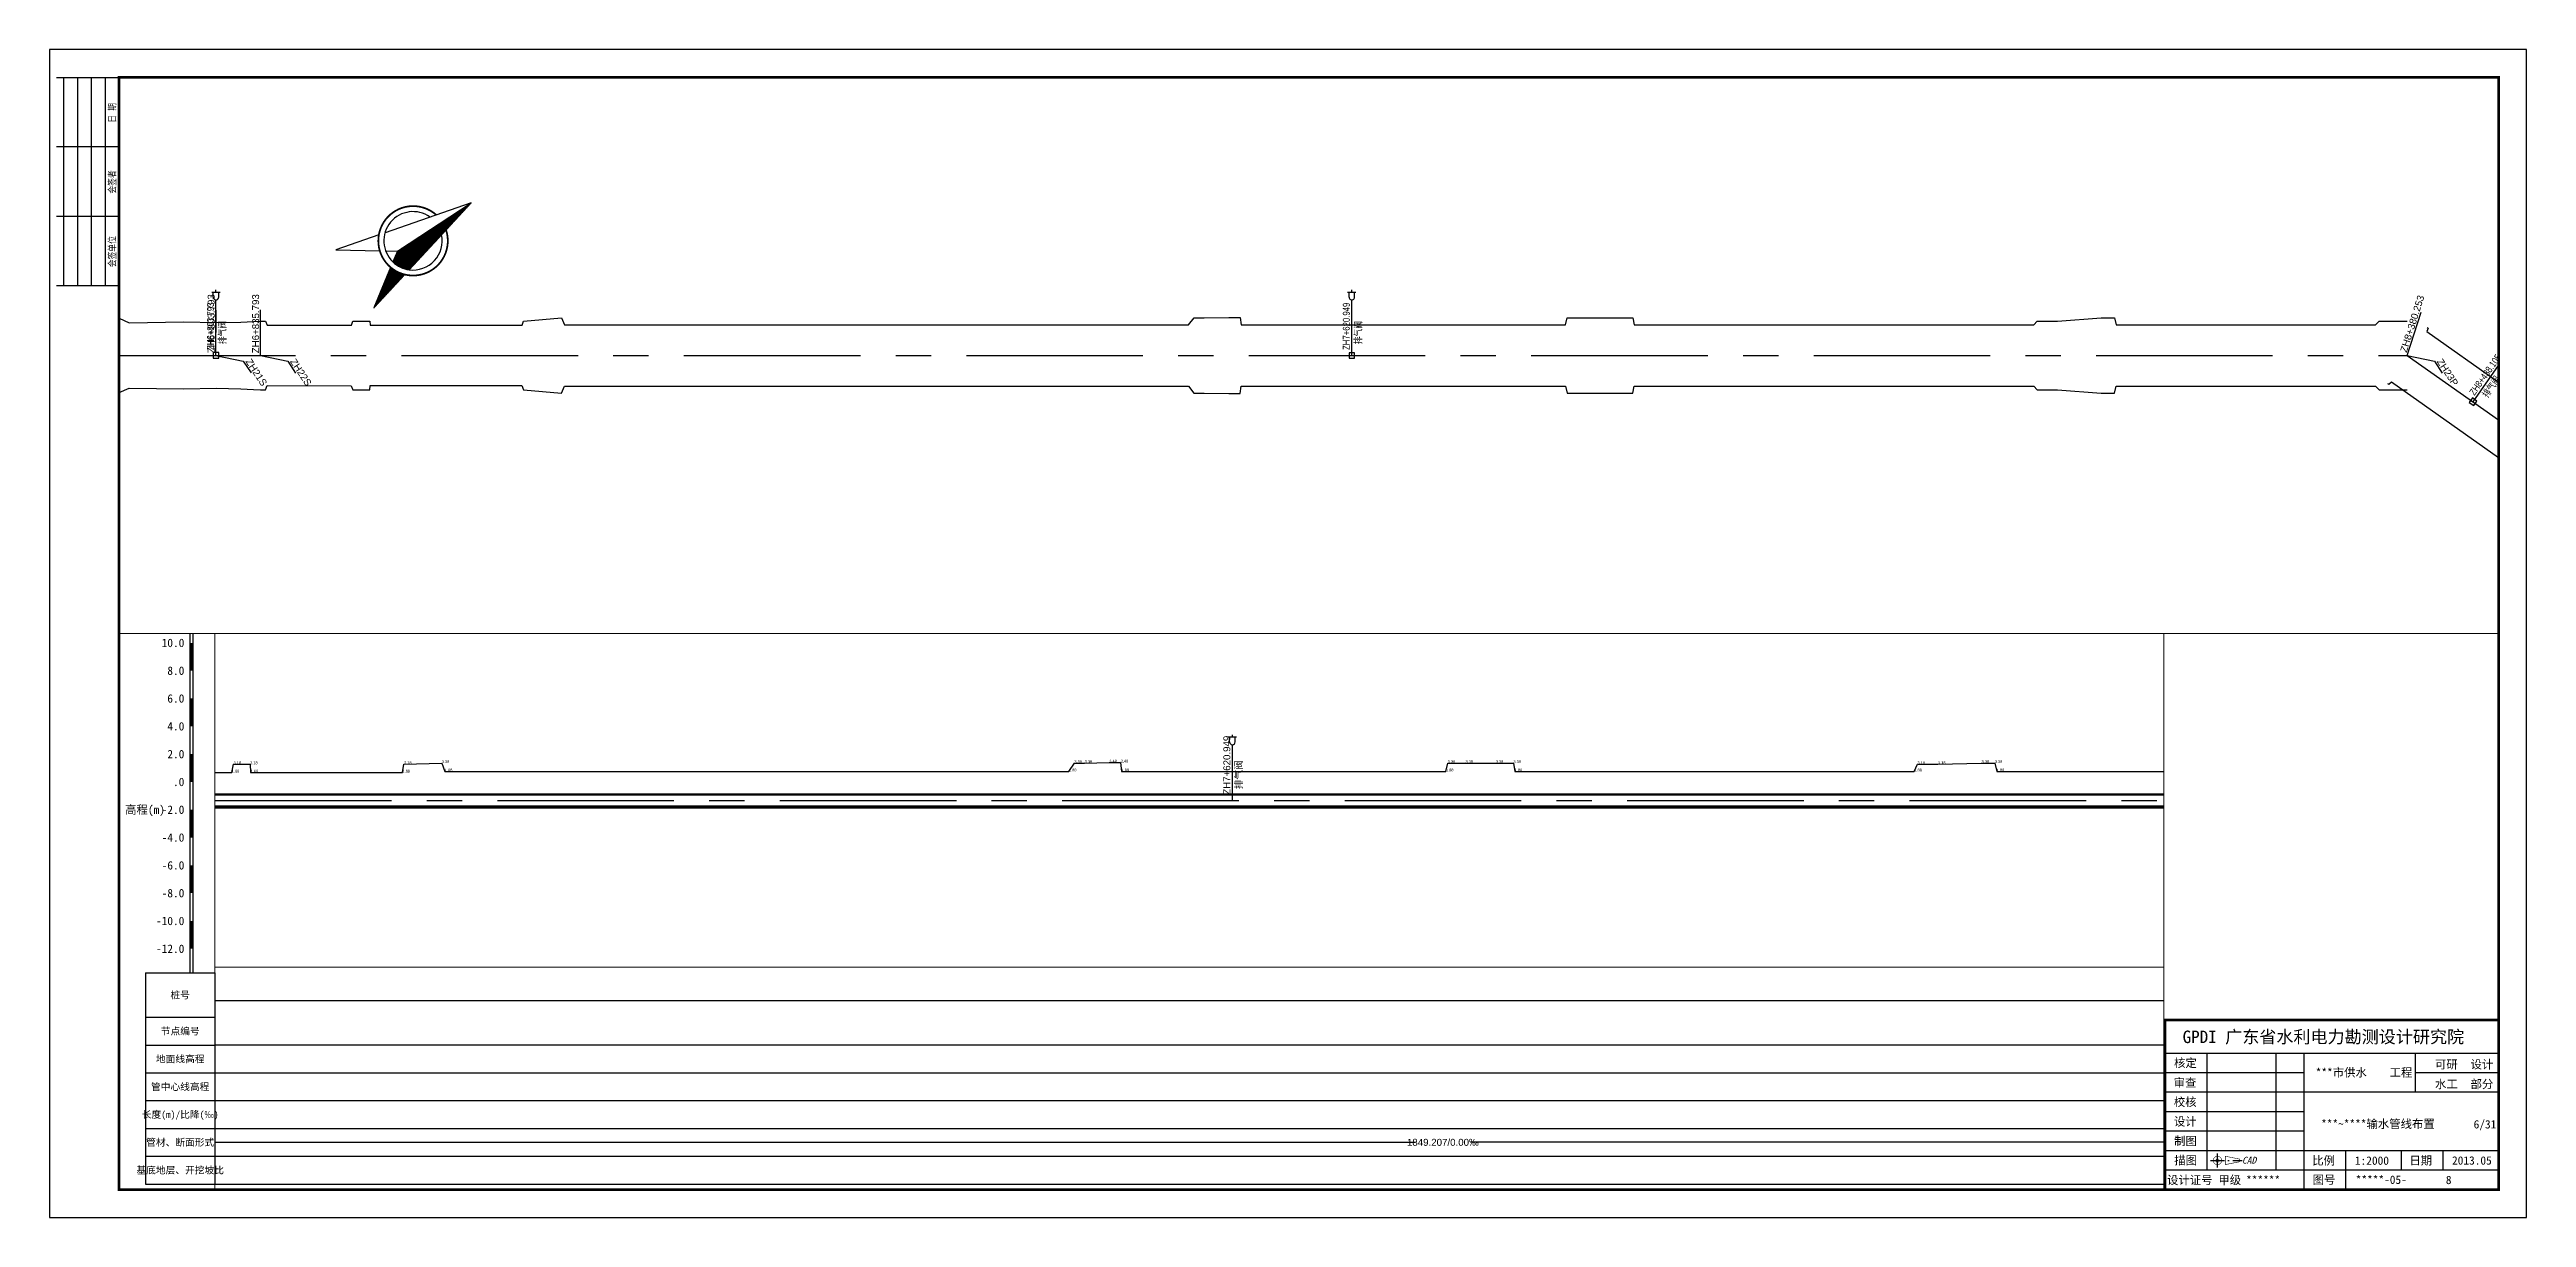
# Paper-space layout '8' of a CAD drawing. Header units: millimetres. Extents: x 0 to 891, y 0 to 420.
# The model-space entities are those that its viewports show. They can reach past a viewport. Long polylines and large blocks are cut down to what shows.
import ezdxf
from ezdxf.enums import TextEntityAlignment as Align
from ezdxf.lldxf.tags import DXFTag

# ---------------------------------------------------------------- set-up
doc = ezdxf.new("R2010")
doc.units = ezdxf.units.MM
doc.linetypes.add('CENTER', pattern=[50.8, 31.75, -6.35, 6.35, -6.35])
for name, color, linetype in [('pipe', 3, 'Continuous'), ('pipe_cen', 1, 'CENTER'), ('tab', 9, 'Continuous'), ('地形剖面', 4, 'Continuous'), ('布局裁图', 3, 'Continuous'), ('水工平面管线标注', 3, 'Continuous'), ('水工开挖线', 5, 'Continuous'), ('附属设施', 2, 'Continuous')]:
    doc.layers.add(name, color=color, linetype=linetype)
doc.layers.add('管线-管廊边线-北线', color=4, linetype='管廊边线', lineweight=9)
doc.styles.add('FSD', font='')
doc.styles.add('HT', font='simhei.ttf')
doc.styles.get("Standard").update_dxf_attribs({"font": 'arial.ttf'})
doc.styles.get('FSD').set_extended_font_data('SimSun')
tags = doc.linetypes.add('管廊边线', pattern='A,50,-5,["管廊边线",Standard,S=2.54,R=0,X=-3.5,Y=-1.27],-12', length=67).pattern_tags.tags
tags[6] = DXFTag(74, 10)

# ---------------------------------------------------------------- blocks, each defined once
blk = doc.blocks.new('sign')
at = {"color": 7}
for p, q in [((-20, 0), (-20, -75)), ((-15, 0), (-15, -75)), ((-10, 0), (-10, -75)), ((-5, 0), (-5, -75)), ((0, -25), (-22.5, -25)), ((0, -50), (-22.5, -50))]:
    blk.add_line(p, q, dxfattribs=at)
blk.add_lwpolyline([(-22.5, 0), (0, 0), (0, -75), (-22.5, -75)], dxfattribs=at)
at = {"color": 3, "style": 'FSD', "width": 0.8}
for s, p in [('日 期', (-1.24, -16.3)), ('会签者', (-1.2, -41.81)), ('会签单位', (-1.2, -68.28))]:
    blk.add_text(s, height=2.5, rotation=90, dxfattribs=at).set_placement(p)
blk = doc.blocks.new('图框')
at = {"color": 7, "ltscale": 8}
for p, q in [((761, 10), (761, 71)), ((881, 71), (881, 10))]:
    blk.add_line(p, q, dxfattribs=at)
at = {"color": 7}
for p, q in [((881, 59), (761, 59)), ((776, 59), (776, 17)), ((801, 17), (801, 59)), ((811, 10), (811, 59)), ((851, 59), (851, 45)), ((811, 52), (761, 52)), ((881, 45), (761, 45)), ((881, 52), (851, 52)), ((811, 38), (761, 38)), ((811, 31), (761, 31)), ((881, 24), (761, 24)), ((826, 10), (826, 24)), ((846, 17), (846, 24)), ((861, 17), (861, 24)), ((881, 17), (761, 17))]:
    blk.add_line(p, q, dxfattribs=at)
at = {"color": 1}
for p, q in [((777.36, 20.51), (782.36, 20.51)), ((779.86, 18.01), (779.86, 23.01)), ((783.61, 20.51), (784.11, 20.51)), ((785.36, 20.51), (788.7, 20.51))]:
    blk.add_line(p, q, dxfattribs=at)
blk.add_lwpolyline([(0, 0), (891, 0), (891, 420), (0, 420)], close=True)
at = {"const_width": 1}
blk.add_lwpolyline([(25, 10), (25, 410), (881, 410), (881, 10)], close=True, dxfattribs=at)
at = {"color": 7, "const_width": 1}
blk.add_lwpolyline([(761, 10), (761, 71), (881, 71), (881, 10)], close=True, dxfattribs=at)
at = {"color": 5, "const_width": 0.2}
for points in [[(781.35, 20.66, 39.991666), (781.36, 20.51, 0.025005)], [(780.45, 20.57, 39.991666), (780.46, 20.51, 0.025005)]]:
    blk.add_lwpolyline(points, format="xyb", close=True, dxfattribs=at)
blk.add_lwpolyline([(787.7, 20.01), (782.7, 19.01), (782.7, 22.01), (787.7, 21.01)], close=True, dxfattribs=at)
blk.add_blockref('sign', (25, 410))
at = {"color": 3, "style": 'HT'}
for s, height, p in [('GPDI 广东省水利电力勘测设计研究院', 4.5, (767.32, 62.71)), ('***市供水', 3, (815.18, 50.63)), ('工程', 3, (841.77, 50.63)), ('可研', 3, (858.09, 53.54)), ('设计', 3, (870.9, 53.54)), ('水工', 3, (858.09, 46.44)), ('部分', 3, (870.9, 46.44)), ('***~****输水管线布置', 3, (817.12, 32.13)), ('比例', 3, (813.95, 18.94)), ('1:2000', 3, (829.29, 18.94)), ('日期', 3, (848.89, 18.98)), ('2013.05', 3, (864.23, 18.98)), ('图号', 3, (814.08, 12.06)), ('*****-05-', 3, (829.59, 12.06))]:
    blk.add_text(s, height=height, dxfattribs=at).set_placement(p)
at = {"color": 3, "ltscale": 8, "style": 'HT'}
for s, p in [('核定', (764.23, 55.53)), ('审查', (764.08, 48.46)), ('校核', (764.15, 41.51)), ('设计', (764.16, 34.49)), ('制图', (764.25, 27.48)), ('描图', (764.31, 20.49))]:
    blk.add_text(s, height=3, dxfattribs=at).set_placement(p, align=Align.MIDDLE_LEFT)
at = {"color": 3, "style": 'HT', "oblique": 15}
blk.add_text('CAD', height=2.5, dxfattribs=at).set_placement((788.67, 19.33))
at = {"color": 3, "ltscale": 8, "style": 'HT'}
for s, p in [('设计证号 ', (761.71, 11.94)), ('甲级 ', (780.19, 11.94)), ('******', (790.15, 11.94))]:
    blk.add_text(s, height=3, dxfattribs=at).set_placement(p)
blk = doc.blocks.new('*X9')
at = {"color": 0}
for p, q in [((2.948, 5.027), (2.95, 5.029)), ((2.948, 5.013), (2.953, 5.017)), ((2.948, 4.999), (2.955, 5.006)), ((2.948, 4.985), (2.958, 4.995)), ((2.948, 4.97), (2.961, 4.983)), ((2.948, 4.956), (2.964, 4.972)), ((2.948, 4.942), (2.967, 4.961)), ((2.948, 4.928), (2.97, 4.949)), ((2.948, 4.914), (2.972, 4.938)), ((2.948, 4.9), (2.975, 4.927)), ((2.948, 4.886), (2.978, 4.916)), ((2.948, 4.871), (2.981, 4.904)), ((2.948, 4.857), (2.984, 4.893)), ((2.948, 4.843), (2.987, 4.882)), ((2.948, 4.829), (2.989, 4.87)), ((2.948, 4.815), (2.992, 4.859)), ((2.948, 4.801), (2.995, 4.848)), ((2.948, 4.787), (2.998, 4.836)), ((2.948, 4.772), (3.001, 4.825)), ((2.948, 4.758), (3.004, 4.814)), ((2.948, 4.744), (3.006, 4.802)), ((2.948, 4.73), (3.009, 4.791)), ((2.948, 4.716), (3.012, 4.78)), ((2.948, 4.702), (3.015, 4.768)), ((2.948, 4.688), (3.018, 4.757)), ((2.948, 4.673), (3.02, 4.746)), ((2.948, 4.659), (3.023, 4.735)), ((2.948, 4.645), (3.026, 4.723)), ((2.948, 4.631), (3.029, 4.712)), ((2.948, 4.617), (3.032, 4.701)), ((2.948, 4.603), (3.035, 4.689)), ((2.948, 4.589), (3.037, 4.678)), ((2.948, 4.574), (3.04, 4.667)), ((2.948, 4.56), (3.043, 4.655)), ((2.948, 4.546), (3.046, 4.644)), ((2.948, 4.532), (3.049, 4.633)), ((2.948, 4.518), (3.052, 4.621)), ((2.948, 4.504), (3.054, 4.61)), ((2.948, 4.49), (3.057, 4.599)), ((2.948, 4.475), (3.06, 4.587)), ((2.948, 4.461), (3.063, 4.576)), ((2.948, 4.447), (3.066, 4.565)), ((2.948, 4.433), (3.069, 4.554)), ((2.948, 4.419), (3.071, 4.542)), ((2.948, 4.405), (3.074, 4.531)), ((2.948, 4.391), (3.077, 4.52)), ((2.948, 4.376), (3.08, 4.508)), ((2.948, 4.362), (3.083, 4.497)), ((2.948, 4.348), (3.086, 4.486)), ((2.948, 4.334), (3.088, 4.474)), ((2.948, 4.32), (3.091, 4.463)), ((2.948, 4.306), (3.094, 4.452)), ((2.948, 4.292), (3.097, 4.44)), ((2.948, 4.277), (3.1, 4.429)), ((2.948, 4.263), (3.103, 4.418)), ((2.948, 4.249), (3.105, 4.406)), ((2.948, 4.235), (3.108, 4.395)), ((2.948, 4.221), (3.111, 4.384)), ((2.948, 4.207), (3.114, 4.372)), ((2.948, 4.193), (3.117, 4.361)), ((2.948, 4.178), (3.119, 4.35)), ((2.948, 4.164), (3.122, 4.339)), ((2.948, 4.15), (3.125, 4.327)), ((2.948, 4.136), (3.128, 4.316)), ((2.948, 4.122), (3.131, 4.305)), ((2.948, 4.108), (3.134, 4.293)), ((2.948, 4.094), (3.136, 4.282)), ((2.948, 4.079), (3.139, 4.271)), ((2.948, 4.065), (3.142, 4.259)), ((2.948, 4.051), (3.145, 4.248)), ((2.948, 4.037), (3.148, 4.237)), ((2.948, 4.023), (3.151, 4.225)), ((2.948, 4.009), (3.153, 4.214)), ((2.948, 3.995), (3.156, 4.203)), ((2.948, 3.98), (3.159, 4.191)), ((2.948, 3.966), (3.162, 4.18)), ((2.948, 3.952), (3.165, 4.169)), ((2.948, 3.938), (3.168, 4.158)), ((2.948, 3.924), (3.17, 4.146)), ((2.948, 3.91), (3.173, 4.135)), ((2.948, 3.896), (3.176, 4.124)), ((2.948, 3.881), (3.179, 4.112)), ((2.948, 3.867), (3.182, 4.101)), ((2.948, 3.853), (3.185, 4.09)), ((2.948, 3.839), (3.187, 4.078)), ((2.948, 3.825), (3.19, 4.067)), ((2.948, 3.811), (3.193, 4.056)), ((2.948, 3.797), (3.196, 4.044)), ((2.948, 3.782), (3.199, 4.033)), ((2.948, 3.768), (3.202, 4.022)), ((2.953, 3.759), (3.204, 4.01)), ((2.958, 3.75), (3.207, 3.999)), ((2.964, 3.742), (3.21, 3.988)), ((2.97, 3.733), (3.213, 3.977)), ((2.976, 3.725), (3.216, 3.965)), ((2.981, 3.717), (3.218, 3.954)), ((2.987, 3.708), (3.221, 3.943)), ((2.993, 3.7), (3.224, 3.931)), ((2.999, 3.691), (3.227, 3.92)), ((3.004, 3.683), (3.23, 3.909)), ((3.01, 3.675), (3.233, 3.897)), ((3.016, 3.666), (3.235, 3.886)), ((3.022, 3.658), (3.238, 3.875)), ((3.027, 3.65), (3.241, 3.863)), ((3.033, 3.641), (3.244, 3.852)), ((3.039, 3.633), (3.247, 3.841)), ((3.048, 3.627), (3.25, 3.829)), ((3.067, 3.633), (3.252, 3.818)), ((3.088, 3.639), (3.255, 3.807)), ((3.111, 3.648), (3.258, 3.795)), ((3.137, 3.66), (3.261, 3.784)), ((3.169, 3.679), (3.264, 3.773)), ((3.223, 3.718), (3.266, 3.76))]:
    blk.add_line(p, q, dxfattribs=at)
blk = doc.blocks.new('*X8')
at = {"color": 0}
for p, q in [((3.102, 3.54), (3.132, 3.57)), ((3.108, 3.532), (3.157, 3.581)), ((3.114, 3.524), (3.185, 3.595)), ((3.119, 3.515), (3.219, 3.615)), ((3.125, 3.507), (3.276, 3.658)), ((3.131, 3.498), (3.292, 3.66)), ((3.137, 3.49), (3.295, 3.648)), ((3.142, 3.482), (3.298, 3.637)), ((3.148, 3.473), (3.301, 3.626)), ((3.154, 3.465), (3.303, 3.614)), ((3.16, 3.457), (3.306, 3.603)), ((3.165, 3.448), (3.309, 3.592)), ((3.171, 3.44), (3.312, 3.581)), ((3.177, 3.431), (3.315, 3.569)), ((3.096, 3.549), (3.11, 3.562)), ((3.183, 3.423), (3.317, 3.558)), ((3.188, 3.415), (3.32, 3.547)), ((3.194, 3.406), (3.323, 3.535)), ((3.2, 3.398), (3.326, 3.524)), ((3.206, 3.389), (3.329, 3.513)), ((3.211, 3.381), (3.332, 3.501)), ((3.217, 3.373), (3.334, 3.49)), ((3.223, 3.364), (3.337, 3.479)), ((3.229, 3.356), (3.34, 3.467)), ((3.234, 3.347), (3.343, 3.456)), ((3.24, 3.339), (3.346, 3.445)), ((3.246, 3.331), (3.349, 3.433)), ((3.252, 3.322), (3.351, 3.422)), ((3.257, 3.314), (3.354, 3.411)), ((3.263, 3.305), (3.357, 3.4)), ((3.269, 3.297), (3.36, 3.388)), ((3.275, 3.289), (3.363, 3.377)), ((3.28, 3.28), (3.366, 3.366)), ((3.286, 3.272), (3.368, 3.354)), ((3.292, 3.263), (3.371, 3.343)), ((3.298, 3.255), (3.374, 3.332)), ((3.303, 3.247), (3.377, 3.32)), ((3.309, 3.238), (3.38, 3.309)), ((3.315, 3.23), (3.383, 3.298)), ((3.321, 3.222), (3.385, 3.286)), ((3.326, 3.213), (3.388, 3.275)), ((3.332, 3.205), (3.391, 3.264)), ((3.338, 3.196), (3.394, 3.252)), ((3.344, 3.188), (3.397, 3.241)), ((3.349, 3.18), (3.4, 3.23)), ((3.355, 3.171), (3.402, 3.218)), ((3.361, 3.163), (3.405, 3.207)), ((3.367, 3.154), (3.408, 3.196)), ((3.372, 3.146), (3.411, 3.185)), ((3.378, 3.138), (3.414, 3.173)), ((3.384, 3.129), (3.416, 3.162)), ((3.39, 3.121), (3.419, 3.151)), ((3.395, 3.112), (3.422, 3.139)), ((3.401, 3.104), (3.425, 3.128)), ((3.407, 3.096), (3.428, 3.117)), ((3.413, 3.087), (3.431, 3.105)), ((3.418, 3.079), (3.433, 3.094)), ((3.424, 3.07), (3.436, 3.083)), ((3.43, 3.062), (3.439, 3.071)), ((3.436, 3.054), (3.442, 3.06)), ((3.441, 3.045), (3.445, 3.049)), ((3.447, 3.037), (3.448, 3.037))]:
    blk.add_line(p, q, dxfattribs=at)
blk = doc.blocks.new('zbz')
for p, q in [((0, 0), (-0.318, -1.274)), ((0, -1.27), (0, 0)), ((0.318, -1.274), (0, 0)), ((-0.341, -1.365), (-0.5, -2)), ((-0.095, -1.409), (0, -1.27)), ((0, -1.27), (0.095, -1.409)), ((0.5, -2), (0.341, -1.365)), ((-0.5, -2), (-0.143, -1.479)), ((0.143, -1.479), (0.5, -2))]:
    blk.add_line(p, q)
at = {"const_width": 0.025}
for points in [[(-0.129, -0.517, 1.014443), (0.143, -1.479, 1.014443)], [(0.341, -1.365, 0.588844), (0.129, -0.517, 1.014443)], [(0.143, -1.479, 0.115834), (0.341, -1.365, 1.014443)]]:
    blk.add_lwpolyline(points, format="xyb", dxfattribs=at)
for start, end in [(111.2477, 283.0769), (319.3202, 68.7523), (283.0769, 319.3202)]:
    blk.add_arc((0, -1), 0.42, start, end)
for name in ['*X9', '*X8']:
    blk.add_blockref(name, (-2.948, -5.035))
blk = doc.blocks.new('指北针')
at = {"xscale": 25, "yscale": 25, "zscale": 25}
blk.add_blockref('zbz', (12.5, 50), dxfattribs=at)
blk = doc.blocks.new('qin排气阀va')
at = {"layer": '附属设施'}
for points in [[(-1.5, 22.8), (1.5, 22.8)], [(-1, 21), (-1, 22.8)], [(0, 22.8), (0, 23.55)], [(0, 0), (0, 20)], [(1, 21), (1, 22.8)]]:
    blk.add_lwpolyline(points, dxfattribs=at)
blk.add_arc((0, 21), 1, 180, 0, dxfattribs=at)
blk.add_attdef('名称', text='', height=2.5, rotation=90, dxfattribs=at).set_placement((1, 4), align=Align.TOP_LEFT)
blk.add_attdef('ZH', text='', height=2.5, rotation=90, dxfattribs=at).set_placement((0, 2), align=Align.BOTTOM_LEFT)
blk = doc.blocks.new('qin排气阀pa')
at = {"layer": '附属设施'}
for points in [[(-1.5, 22.8), (1.5, 22.8)], [(-1, 21), (-1, 22.8)], [(0, 22.8), (0, 23.55)], [(0, 0), (0, 20)], [(1, 21), (1, 22.8)]]:
    blk.add_lwpolyline(points, dxfattribs=at)
blk.add_lwpolyline([(-1, -1), (1, -1), (1, 1), (-1, 1)], close=True, dxfattribs=at)
blk.add_arc((0, 21), 1, 180, 0, dxfattribs=at)
blk.add_attdef('名称', text='', height=2.5, rotation=90, dxfattribs=at).set_placement((1, 4), align=Align.TOP_LEFT)
blk.add_attdef('ZH', text='', height=2.5, rotation=90, dxfattribs=at).set_placement((0, 2), align=Align.BOTTOM_LEFT)

msp = doc.modelspace()

# ---------------------------------------------------------------- linework, layer by layer
at = {"layer": 'pipe'}
for points in [[(519840.3, 2381812.2), (520049.2, 2381812.2), (520081.2, 2381809), (521625.7, 2381809), (521922.4, 2381809), (521930.4, 2381809), (521962.6, 2381747.6), (521970.4, 2381732.6), (524013.3, 2381741.1), (524150.6, 2381741.7), (524263, 2381742.2), (524834.5, 2381744.6), (525014.3, 2381745.3), (525298.5, 2381746.5), (525645.6, 2381748), (525923.6, 2381749.1), (526327.3, 2381750.8), (526496.4, 2381751.5), (526683.5, 2381752.3), (527334.2, 2381755.1)], [(519840.3, 2381811.6), (520049.2, 2381811.6), (520081.2, 2381808.4), (521625.7, 2381808.4), (521922.4, 2381808.4), (521930.4, 2381808.4), (521962.6, 2381747), (521970.4, 2381732), (524013.3, 2381740.5), (524150.6, 2381741.1), (524263, 2381741.6), (524834.5, 2381744), (525014.3, 2381744.7), (525298.5, 2381745.9), (525645.6, 2381747.4), (525923.6, 2381748.5), (526327.3, 2381750.2), (526496.4, 2381750.9), (526683.5, 2381751.7), (527334.2, 2381754.5)], [(519840.3, 2381803.6), (520049.2, 2381803.6), (520081.2, 2381800.4), (521625.7, 2381800.4), (521922.4, 2381800.4), (521930.4, 2381800.4), (521962.6, 2381739), (521970.4, 2381724), (524013.3, 2381732.5), (524150.6, 2381733.1), (524263, 2381733.6), (524834.5, 2381736), (525014.3, 2381736.7), (525298.5, 2381737.9), (525645.6, 2381739.4), (525923.6, 2381740.5), (526327.3, 2381742.2), (526496.4, 2381742.9), (526683.5, 2381743.7), (527334.2, 2381746.5)], [(519840.3, 2381803), (520049.2, 2381803), (520081.2, 2381799.8), (521625.7, 2381799.8), (521922.4, 2381799.8), (521930.4, 2381799.8), (521962.6, 2381738.4), (521970.4, 2381723.4), (524013.3, 2381731.9), (524150.6, 2381732.5), (524263, 2381733), (524834.5, 2381735.4), (525014.3, 2381736.1), (525298.5, 2381737.3), (525645.6, 2381738.8), (525923.6, 2381739.9), (526327.3, 2381741.6), (526496.4, 2381742.3), (526683.5, 2381743.1), (527334.2, 2381745.9)], [(519840.3, 2381802.2), (520049.2, 2381802.2), (520081.2, 2381799), (521625.7, 2381799), (521922.4, 2381799), (521930.4, 2381799), (521962.6, 2381737.6), (521970.4, 2381722.6), (524013.3, 2381731.1), (524150.6, 2381731.7), (524263, 2381732.2), (524834.5, 2381734.6), (525014.3, 2381735.3), (525298.5, 2381736.5), (525645.6, 2381738), (525923.6, 2381739.1), (526327.3, 2381740.8), (526496.4, 2381741.5), (526683.5, 2381742.3), (527334.2, 2381745.1)]]:
    msp.add_lwpolyline(points, dxfattribs=at)
at = {"layer": 'pipe_cen'}
for points in [[(517906.4, 2388563.9), (518807.8, 2388632.6), (519784.5, 2390127), (520060.3, 2390236.6)], [(520081.2, 2381804.4), (521930.4, 2381804.4)]]:
    msp.add_lwpolyline(points, dxfattribs=at)
at = {"layer": 'tab'}
for points in [[(513183.4, 2381401.7), (554886.6, 2381401.7)], [(513183.4, 2381369.7), (554886.6, 2381369.7)], [(513183.4, 2381349.7), (554886.6, 2381349.7)], [(513183.4, 2381329.7), (554886.6, 2381329.7)], [(513183.4, 2381309.7), (554886.6, 2381309.7)], [(513183.4, 2381289.7), (554886.6, 2381289.7)], [(520081.2, 2381299.7), (520084.2, 2381299.7), (520985.8, 2381299.7)], [(521930.4, 2381299.7), (521927.4, 2381299.7), (521025.8, 2381299.7)], [(513183.4, 2381269.7), (554886.6, 2381269.7)]]:
    msp.add_lwpolyline(points, dxfattribs=at)
at = {"layer": '地形剖面'}
msp.add_lwpolyline([(520086, 2381824.4), (520146.5, 2381824.4), (520147.8, 2381830.4), (520159.7, 2381830.4), (520160.1, 2381824.4), (520269.3, 2381824.4), (520270.4, 2381830.4), (520297.6, 2381831.2), (520299.8, 2381825.2), (520748.8, 2381825.2), (520752.7, 2381831.2), (520760.1, 2381831.2), (520777.8, 2381831.6), (520786, 2381831.6), (520786.6, 2381825.2), (521020, 2381825.2), (521021.3, 2381831.2), (521034.1, 2381831.2), (521055.9, 2381831.2), (521068.6, 2381831.2), (521069.5, 2381825.2), (521357, 2381825.2), (521359.3, 2381830.4), (521374, 2381830.4), (521405.4, 2381831.2), (521414.9, 2381831.2), (521416.3, 2381825.2), (521602.8, 2381825.2)], dxfattribs=at)
at = {"layer": '水工平面管线标注', "color": 9}
for points in [[(519784.5, 2390127), (519763.8, 2390152.4)], [(519784.5, 2390127), (519798.7, 2390141.2), (519808.9, 2390141.2)], [(518939.6, 2388834.2), (518912.2, 2388852.1)], [(518939.6, 2388834.2), (518953.7, 2388848.4), (518964, 2388848.4)], [(518922, 2388807.4), (518894.7, 2388825.3)], [(518922, 2388807.4), (518936.2, 2388821.6), (518946.4, 2388821.6)], [(518807.8, 2388632.6), (518791.1, 2388660.7)], [(518807.8, 2388632.6), (518821.9, 2388646.7), (518832.2, 2388646.7)], [(518685.9, 2388623.3), (518700.1, 2388637.4), (518710.3, 2388637.4)]]:
    msp.add_lwpolyline(points, dxfattribs=at)
at = {"layer": '水工平面管线标注'}
for points in [[(519784.3, 2390127, 0.5, 0.5, -1), (519784.8, 2390127, 0, 0, 0)], [(519784.3, 2390127, 0.5, 0.5, 1), (519784.8, 2390127, 0, 0, 0)], [(518939.3, 2388834.2, 0.5, 0.5, -1), (518939.8, 2388834.2, 0, 0, 0)], [(518939.3, 2388834.2, 0.5, 0.5, 1), (518939.8, 2388834.2, 0, 0, 0)], [(518921.8, 2388807.4, 0.5, 0.5, -1), (518922.3, 2388807.4, 0, 0, 0)], [(518921.8, 2388807.4, 0.5, 0.5, 1), (518922.3, 2388807.4, 0, 0, 0)], [(518807.5, 2388632.6, 0.5, 0.5, -1), (518808, 2388632.6, 0, 0, 0)], [(518807.5, 2388632.6, 0.5, 0.5, 1), (518808, 2388632.6, 0, 0, 0)]]:
    msp.add_lwpolyline(points, format="xyseb", dxfattribs=at)
at = {"layer": '水工开挖线'}
for points in [[(519775.4, 2390150), (519776.4, 2390150.4), (519777.9, 2390148.2), (520004.2, 2390238.1), (520004.6, 2390241.3), (520008.8, 2390242.9), (520021.9, 2390248.1), (520027.4, 2390250.3), (520029, 2390247.9), (520052.2, 2390257.2)], [(519793.6, 2390104.1), (519794.6, 2390104.5), (519794.2, 2390107.1), (520020.5, 2390197), (520022.9, 2390195), (520027.1, 2390196.6), (520040.2, 2390201.8), (520045.8, 2390204), (520045.3, 2390206.9), (520068.5, 2390216.1)], [(518789.1, 2388644.7), (518796.9, 2388656.7), (518824.1, 2388699.4), (518838.7, 2388721.4), (518834.8, 2388725.7), (518858.2, 2388761.5), (518868.1, 2388767.9), (518889.2, 2388801.2), (518902.3, 2388820.3), (518902.3, 2388820.3), (518911.7, 2388835.5), (518916.4, 2388843.4), (518918.9, 2388847.7), (518918.9, 2388847.7), (518920.9, 2388850.8), (518924, 2388850.1), (518957.1, 2388900.8), (518955.3, 2388903.4), (518961.8, 2388913.5), (518964.6, 2388912.2), (519024.3, 2389003.6), (519022.4, 2389006.1), (519035.3, 2389030.2), (519040.7, 2389029.3), (519286.3, 2389405.1), (519284.3, 2389411.2), (519288.3, 2389417.3), (519297.8, 2389432.3), (519302.3, 2389439.1), (519307, 2389436.8), (519434.7, 2389632.2), (519431.2, 2389635.9), (519438.2, 2389646.7), (519450.1, 2389664.9), (519457, 2389675.5), (519461.7, 2389673.5), (519619, 2389914.2), (519618.1, 2389917.6), (519626.2, 2389929.9), (519641.3, 2389957.5), (519646.5, 2389965.5), (519651.5, 2389963.9), (519753.5, 2390120), (519752.7, 2390123.6), (519756, 2390128.6), (519762.9, 2390139.1), (519763.8, 2390140.6)], [(518826.4, 2388620.4), (518834.2, 2388632.3), (518862.4, 2388674.4), (518876.7, 2388696.6), (518882.2, 2388694.7), (518905.6, 2388730.5), (518907.5, 2388742.2), (518929.5, 2388774.8), (518941.7, 2388794.6), (518941.7, 2388794.6), (518951.9, 2388809.3), (518957.3, 2388816.7), (518960.2, 2388820.7), (518960.2, 2388820.7), (518962.2, 2388823.8), (518960.3, 2388826.4), (518993.5, 2388877), (518996.6, 2388876.4), (519003.2, 2388886.5), (519000.9, 2388888.4), (519060.6, 2388979.8), (519063.7, 2388979.1), (519080.6, 2389000.6), (519077.7, 2389005.1), (519323.3, 2389380.9), (519329.6, 2389381.5), (519333.7, 2389387.7), (519343.5, 2389402.4), (519348, 2389409.2), (519344, 2389412.6), (519471.7, 2389608), (519476.5, 2389606.3), (519483.6, 2389617), (519495.5, 2389635.3), (519502.4, 2389645.9), (519498.7, 2389649.4), (519656, 2389890), (519659.5, 2389890.6), (519667.5, 2389902.9), (519686.7, 2389927.8), (519691.9, 2389935.8), (519688.5, 2389939.7), (519790.5, 2390095.8), (519794.1, 2390096.5), (519797.4, 2390101.6), (519804.2, 2390112), (519805.2, 2390113.5)], [(518684.1, 2388647.3), (518770.5, 2388652.9), (518800.5, 2388654.3), (518806.1, 2388654.8)]]:
    msp.add_lwpolyline(points, dxfattribs=at)
at = {"layer": '管线-管廊边线-北线', "color": 2, "linetype": 'CENTER'}
msp.add_lwpolyline([(517906.4, 2388563.9), (518807.8, 2388632.6), (519784.5, 2390127), (520060.3, 2390236.6)], dxfattribs=at)

# ---------------------------------------------------------------- block references
at = {"layer": '附属设施'}
ref = msp.add_blockref('qin排气阀pa', (519838.3, 2390148.4), dxfattribs=dict(at, xscale=2, yscale=2, zscale=2, rotation=21.66740976360072))
ref.add_attrib('ZH', 'ZH8+438.105', dxfattribs={"height": 5, "rotation": 111.6674, "width": 0.8}).set_placement((519836.8, 2390152.1), align=Align.BOTTOM_LEFT)
ref.add_attrib('名称', '排气阀', dxfattribs={"height": 5, "rotation": 111.6674, "width": 0.8}).set_placement((519837.2, 2390156.6), align=Align.TOP_LEFT)
ref = msp.add_blockref('qin排气阀pa', (519369.1, 2389491.4), dxfattribs=dict(at, xscale=2, yscale=2, zscale=2, rotation=56.83216341523361))
ref.add_attrib('ZH', 'ZH7+620.949', dxfattribs={"height": 5, "rotation": 146.8322, "width": 0.8}).set_placement((519365.8, 2389493.6), align=Align.BOTTOM_LEFT)
ref.add_attrib('名称', '排气阀', dxfattribs={"height": 5, "rotation": 146.8322, "width": 0.8}).set_placement((519363.5, 2389497.5), align=Align.TOP_LEFT)
ref = msp.add_blockref('qin排气阀pa', (518922, 2388807.4), dxfattribs=dict(at, xscale=2, yscale=2, zscale=2, rotation=56.83216341523361))
ref.add_attrib('ZH', 'ZH6+803.793', dxfattribs={"height": 5, "rotation": 146.8322, "width": 0.8}).set_placement((518918.7, 2388809.6), align=Align.BOTTOM_LEFT)
ref.add_attrib('名称', '排气阀', dxfattribs={"height": 5, "rotation": 146.8322, "width": 0.8}).set_placement((518916.4, 2388813.5), align=Align.TOP_LEFT)
at = {"layer": '附属设施', "xscale": 2, "yscale": 2, "zscale": 2}
msp.add_blockref('qin排气阀va', (520866.4, 2381804.4), dxfattribs=at).add_auto_attribs({'ZH': 'ZH7+620.949', '名称': '排气阀'})

# ---------------------------------------------------------------- texts
at = {"layer": 'tab', "color": 3}
msp.add_text('1849.207/0.00‰', height=5, dxfattribs=at).set_placement((521005.8, 2381299.7), align=Align.MIDDLE_CENTER)
at = {"layer": '地形剖面', "color": 9}
for s, p in [('1.68', (520146.5, 2381824.4)), ('3.18', (520147.8, 2381830.4)), ('3.18', (520159.7, 2381830.4)), ('1.68', (520160.1, 2381824.4)), ('1.68', (520269.3, 2381824.4)), ('3.18', (520270.4, 2381830.4)), ('3.38', (520297.6, 2381831.2)), ('1.88', (520299.8, 2381825.2)), ('1.88', (520748.8, 2381825.2)), ('3.38', (520752.7, 2381831.2)), ('3.38', (520760.1, 2381831.2)), ('3.48', (520777.8, 2381831.6)), ('3.48', (520786, 2381831.6)), ('1.88', (520786.6, 2381825.2)), ('1.88', (521020, 2381825.2)), ('3.38', (521021.3, 2381831.2)), ('3.38', (521034.1, 2381831.2)), ('3.38', (521055.9, 2381831.2)), ('3.38', (521068.6, 2381831.2)), ('1.88', (521069.5, 2381825.2)), ('1.88', (521357, 2381825.2)), ('3.18', (521359.3, 2381830.4)), ('3.18', (521374, 2381830.4)), ('3.38', (521405.4, 2381831.2)), ('3.38', (521414.9, 2381831.2)), ('1.88', (521416.3, 2381825.2))]:
    msp.add_text(s, height=2, dxfattribs=at).set_placement(p)
at = {"layer": '水工平面管线标注'}
for s, rotation, p in [('ZH8+380.253', 129.2498, (519782.8, 2390127.6)), ('ZH6+835.793', 146.8322, (518937.7, 2388834.2)), ('ZH6+803.793', 146.8322, (518920.2, 2388807.4)), ('ZH6+594.907', 120.5937, (518806.1, 2388633.4))]:
    msp.add_text(s, height=5, rotation=rotation, dxfattribs=at).set_placement(p)
for s, p in [('ZH23P', (519799.7, 2390142.2)), ('ZH22S', (518954.7, 2388849.4)), ('ZH21S', (518937.2, 2388822.6)), ('ZH20P', (518822.9, 2388647.7)), ('ZH19S', (518701.1, 2388638.4))]:
    msp.add_text(s, height=5, dxfattribs=at).set_placement(p)

psp = doc.layouts.new('8')

# ---------------------------------------------------------------- linework, layer by layer
at = {"layer": '布局裁图'}
for points in [[(50.5, 210), (50.5, 88)], [(51.5, 210), (51.5, 88)], [(34.5, 88), (59.5, 88)], [(34.5, 88), (34.5, 12)], [(59.5, 88), (59.5, 12)], [(34.5, 72), (59.5, 72)], [(34.5, 62), (59.5, 62)], [(34.5, 52), (59.5, 52)], [(34.5, 42), (59.5, 42)], [(34.5, 32), (59.5, 32)], [(34.5, 22), (59.5, 22)], [(34.5, 12), (59.5, 12)]]:
    psp.add_lwpolyline(points, dxfattribs=at)
for points in [[(50.5, 206.632), (51.5, 206.632), (50.5, 196.632), (51.5, 196.632)], [(50.5, 186.632), (51.5, 186.632), (50.5, 176.632), (51.5, 176.632)], [(50.5, 166.632), (51.5, 166.632), (50.5, 156.632), (51.5, 156.632)], [(50.5, 146.632), (51.5, 146.632), (50.5, 136.632), (51.5, 136.632)], [(50.5, 126.632), (51.5, 126.632), (50.5, 116.632), (51.5, 116.632)], [(50.5, 106.632), (51.5, 106.632), (50.5, 96.632), (51.5, 96.632)]]:
    psp.add_solid(points, dxfattribs=at)

# ---------------------------------------------------------------- block references
psp.add_blockref('图框', (0, 0), dxfattribs=at)
at = {"layer": '布局裁图', "rotation": 303.1678365847664}
psp.add_blockref('指北针', (103, 348), dxfattribs=at)

# ---------------------------------------------------------------- texts
at = {"layer": '布局裁图', "style": 'HT'}
for s, p in [('10.0', (48.5, 206.632)), ('8.0', (48.5, 196.632)), ('6.0', (48.5, 186.632)), ('4.0', (48.5, 176.632)), ('2.0', (48.5, 166.632)), ('.0', (48.5, 156.632)), ('高程(m)', (41.5, 146.632)), ('-2.0', (48.5, 146.632)), ('-4.0', (48.5, 136.632)), ('-6.0', (48.5, 126.632)), ('-8.0', (48.5, 116.632)), ('-10.0', (48.5, 106.632)), ('-12.0', (48.5, 96.632))]:
    psp.add_text(s, height=3, dxfattribs=at).set_placement(p, align=Align.MIDDLE_RIGHT)
for s, p in [('桩号', (47, 80)), ('节点编号', (47, 67)), ('地面线高程', (47, 57)), ('管中心线高程', (47, 47)), ('长度(m)/比降(‰)', (47, 37)), ('管材、断面形式', (47, 27)), ('基底地层、开挖坡比', (47, 17))]:
    psp.add_text(s, height=2.5, dxfattribs=at).set_placement(p, align=Align.MIDDLE_CENTER)
for s, p in [('6/31', (872, 32)), ('8', (862, 12))]:
    psp.add_text(s, height=3, dxfattribs=at).set_placement(p)

# ---------------------------------------------------------------- viewports
at = {"layer": '布局裁图', "view_twist_angle": 303.167836585}
psp.add_viewport(center=(453, 310), size=(856, 200), view_center_point=(2284287.802, 872525.926), view_height=400, dxfattribs=at)
at = {"layer": '布局裁图'}
for center, size, view_center_point, view_height, status in [((410, 150), (701, 120), (520835.403, 2381804.414), 240, 3), ((410, 50), (701, 80), (520823.403, 2381345.658), 160, 4)]:
    psp.add_viewport(center=center, size=size, view_center_point=view_center_point, view_height=view_height, status=status, dxfattribs=at)

doc.saveas('drawing.dxf')
